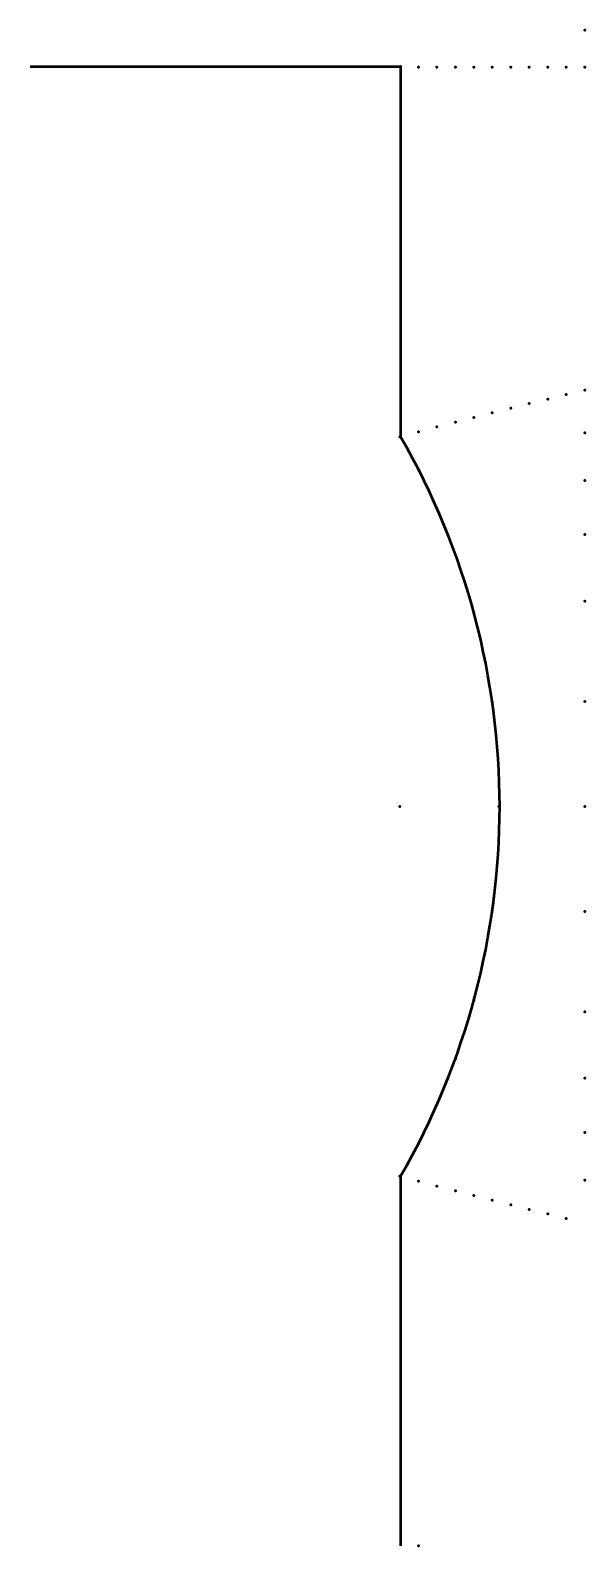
# Model space of a CAD drawing. Header units: millimetres. Extents: x 0 to 19.1, y -50.8 to 1.3.
import ezdxf

# ---------------------------------------------------------------- set-up
doc = ezdxf.new("R2010")
doc.units = ezdxf.units.MM
doc.layers.add('1', color=7, linetype='Continuous', true_color=0xffffff)

msp = doc.modelspace()

# ---------------------------------------------------------------- linework, layer by layer
at = {"layer": '1', "color": 163, "linetype": 'Continuous', "lineweight": 50}
for p, q in [((0, 0.0254), (12.7254, 0.0254)), ((12.7254, 0.0254), (12.7254, -12.693196)), ((13.335, 0), (13.335, 0.0255)), ((13.97, 0), (13.97, 0.0255)), ((14.605, 0), (14.605, 0.0255)), ((15.24, 0), (15.24, 0.0255)), ((15.875, 0), (15.875, 0.0255)), ((16.51, 0), (16.51, 0.0255)), ((17.145, 0), (17.145, 0.0255)), ((17.78, 0), (17.78, 0.0255)), ((18.415, 0), (18.415, 0.0255)), ((19.05, 0), (19.05, 0.025)), ((12.7254, -38.106804), (12.7254, -50.8))]:
    msp.add_line(p, q, dxfattribs=at)
msp.add_arc((-9.297045, -25.4), 25.4254, 330.015341, 29.984659, dxfattribs=at)
for p in [(19.05, 1.27), (12.7254, 0.0254), (12.7254, 0), (13.335, 0), (13.97, 0), (14.605, 0), (15.24, 0), (15.875, 0), (16.51, 0), (17.145, 0), (17.78, 0), (18.415, 0), (19.05, 0), (17.78, -11.398683), (18.415, -11.24519), (19.05, -11.093344), (15.875, -11.869603), (16.51, -11.71083), (17.145, -11.553876), (13.97, -12.357517), (14.605, -12.192876), (15.24, -12.030263), (12.7, -12.7), (13.335, -12.524262), (19.05, -12.565326), (19.05, -14.193583), (19.05, -16.059489), (15.24, -18.73784), (19.05, -18.349258), (15.875, -21.819623), (19.05, -21.79622), (12.7, -25.4), (16.102955, -25.4), (19.05, -25.4), (15.875, -28.980377), (19.05, -29.00378), (15.24, -32.06216), (19.05, -32.450742), (14.605, -34.068518), (19.05, -34.740511), (13.97, -35.651613), (19.05, -36.606417), (13.335, -36.986263), (12.7, -38.1), (13.335, -38.275738), (13.97, -38.442483), (19.05, -38.234674), (14.605, -38.607124), (15.24, -38.769737), (15.875, -38.930397), (16.51, -39.08917), (17.145, -39.246124), (17.78, -39.401317), (18.415, -39.55481), (13.335, -50.8)]:
    msp.add_point(p, dxfattribs=at)

doc.saveas('drawing.dxf')
